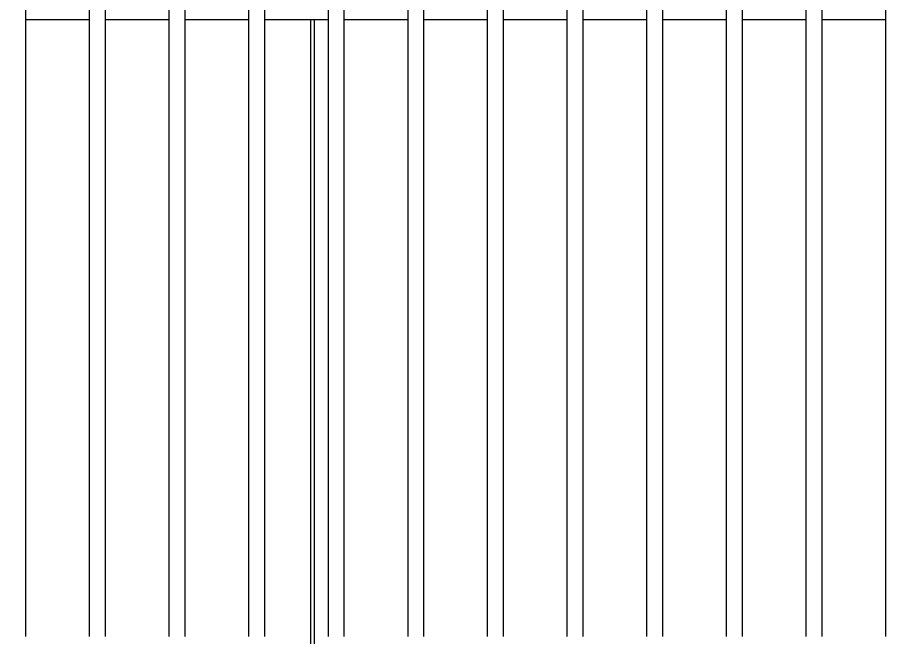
# Model space of a CAD drawing. Header units: metres. Extents: x -101133.8 to -101066.7, y -24899.3 to -24824.7.
# Drawn here: x -101102.7895 to -101102.6795, y -24833.7545 to -24833.6768 of the extents above; entities that cross this region are included whole.
import ezdxf

# ---------------------------------------------------------------- set-up
doc = ezdxf.new("R2010")
doc.units = ezdxf.units.M
doc.header["$LTSCALE"] = 0.2
doc.header["$PDSIZE"] = -5
doc.layers.add('CMT-COTATION DIVERS', color=1, linetype='Continuous')
doc.layers.add('CMT-CVC-MATERIEL', color=30, linetype='Continuous')
doc.styles.get("Standard").update_dxf_attribs({"font": 'arial.ttf'})
doc.dimstyles.get("Standard").update_dxf_attribs({"dimtxt": 0.18, "dimasz": 0.18, "dimexe": 0.18, "dimexo": 0.0625, "dimgap": 0.09, "dimtad": 0, "dimtih": 1, "dimtoh": 1, "dimdec": 4, "dimzin": 0, "dimdsep": 46, "dimtxsty": 'Standard', "dimcen": 0.09, "dimadec": 0, "dimazin": 0, "dimtfac": 1, "dimtdec": 4, "dimtofl": 0, "dimtmove": 0, "dimatfit": 3, "dimfxl": 1, "dimtolj": 1, "dimtzin": 0, "dimarcsym": 0})

# ---------------------------------------------------------------- blocks, each defined once
blk = doc.blocks.new('Cassette 600x600')
at = {"linetype": 'Continuous', "lineweight": 13}
for p, q in [((-20143.73, 217.01), (-20417.73, 217.01)), ((-20340.23, 209.01), (-20340.23, 217.01)), ((-20143.73, 209.01), (-20417.73, 209.01)), ((-20143.73, 207.01), (-20417.73, 207.01)), ((-20340.23, 199.01), (-20340.23, 207.01)), ((-20143.73, 199.01), (-20417.73, 199.01)), ((-20143.73, 197.01), (-20417.73, 197.01)), ((-20340.23, 189.01), (-20340.23, 197.01)), ((-20143.73, 189.01), (-20417.73, 189.01)), ((-20143.73, 187.01), (-20417.73, 187.01)), ((-20340.23, 179.01), (-20340.23, 187.01)), ((-20443.73, 181.16), (-20340.23, 181.16)), ((-20443.73, 180.7), (-20340.23, 180.7)), ((-20143.73, 179.01), (-20417.73, 179.01)), ((-20143.73, 177.01), (-20417.73, 177.01)), ((-20340.23, 169.01), (-20340.23, 177.01)), ((-20143.73, 169.01), (-20417.73, 169.01)), ((-20143.73, 167.01), (-20417.73, 167.01)), ((-20340.23, 159.01), (-20340.23, 167.01)), ((-20143.73, 159.01), (-20417.73, 159.01)), ((-20143.73, 157.01), (-20417.73, 157.01)), ((-20340.23, 149.01), (-20340.23, 157.01)), ((-20143.73, 149.01), (-20417.73, 149.01)), ((-20143.73, 147.01), (-20417.73, 147.01)), ((-20340.23, 139.01), (-20340.23, 147.01)), ((-20143.73, 139.01), (-20417.73, 139.01)), ((-20143.73, 137.01), (-20417.73, 137.01)), ((-20340.23, 129.01), (-20340.23, 137.01)), ((-20143.73, 129.01), (-20417.73, 129.01)), ((-20143.73, 127.01), (-20417.73, 127.01)), ((-20340.23, 119.01), (-20340.23, 127.01)), ((-20143.73, 119.01), (-20417.73, 119.01)), ((-20143.73, 117.01), (-20417.73, 117.01)), ((-20340.23, 109.01), (-20340.23, 117.01)), ((-20143.73, 109.01), (-20417.73, 109.01))]:
    blk.add_line(p, q, dxfattribs=at)
blk = doc.blocks.new('COT-45')
at = {"color": 0}
for p, q in [((0, -1), (0, 1)), ((-1, 0), (1, 0))]:
    blk.add_line(p, q, dxfattribs=at)
at = {"color": 0, "const_width": 0.4}
blk.add_lwpolyline([(-0.4419, -0.4419), (0.4419, 0.4419)], dxfattribs=at)
blk = doc.blocks.new('*D87')
at = {"layer": 'CMT-COTATION DIVERS', "color": 0, "lineweight": -2}
for p, q in [((-101106.43591, -24831.69678), (-101106.43591, -24834.83079)), ((-101102.46909, -24834.01305), (-101102.46909, -24834.83079)), ((-101106.41091, -24834.78079), (-101102.49409, -24834.78079))]:
    blk.add_line(p, q, dxfattribs=at)
at = {"layer": 'Defpoints', "color": 0, "lineweight": 15}
for p in [(-101106.43591, -24831.66678), (-101102.46909, -24833.98305), (-101102.46909, -24834.78079)]:
    blk.add_point(p, dxfattribs=at)
at = {"layer": 'CMT-COTATION DIVERS', "color": 0, "lineweight": -2, "xscale": 0.025, "yscale": 0.025, "zscale": 0.025, "rotation": 180}
blk.add_blockref('COT-45', (-101106.43591, -24834.78079), dxfattribs=at)
at = {"layer": 'CMT-COTATION DIVERS', "color": 0, "lineweight": -2, "xscale": 0.025, "yscale": 0.025, "zscale": 0.025}
blk.add_blockref('COT-45', (-101102.46909, -24834.78079), dxfattribs=at)
at = {"layer": 'CMT-COTATION DIVERS', "color": 0, "lineweight": 15, "insert": (-101104.4525, -24834.70497), "char_height": 0.075, "attachment_point": 5}
blk.add_mtext('\\A1;397', dxfattribs=at)

msp = doc.modelspace()

# ---------------------------------------------------------------- block references
at = {"layer": 'CMT-CVC-MATERIEL', "xscale": 0.001, "yscale": 0.001, "zscale": 0.001, "rotation": 90}
msp.add_blockref('Cassette 600x600', (-101102.57148, -24813.3368), dxfattribs=at)

# ---------------------------------------------------------------- dimensions: what is measured, and where the dimension line sits
at = {"layer": 'CMT-COTATION DIVERS', "lineweight": 15}
dim = msp.add_linear_dim(base=(-101102.46909, -24834.78079), p1=(-101106.43591, -24831.66678), p2=(-101102.46909, -24833.98305), dimstyle='Standard', override={"dimscale": 0.05, "dimtxt": 1.5, "dimasz": 0.5, "dimexe": 1, "dimexo": 0.6, "dimgap": 0.75, "dimtad": 1, "dimtih": 0, "dimtoh": 0, "dimdec": 0, "dimlfac": 100, "dimblk": 'COT-45', "dimcen": 0, "dimadec": 2, "dimazin": 2, "dimtdec": 2, "dimtix": 1, "dimtmove": 1, "dimfrac": 1}, dxfattribs=at)
dim.commit()
dim.dimension.update_dxf_attribs({"geometry": '*D87', "text_midpoint": (-101104.4525, -24834.70497)})

doc.saveas('drawing.dxf')
